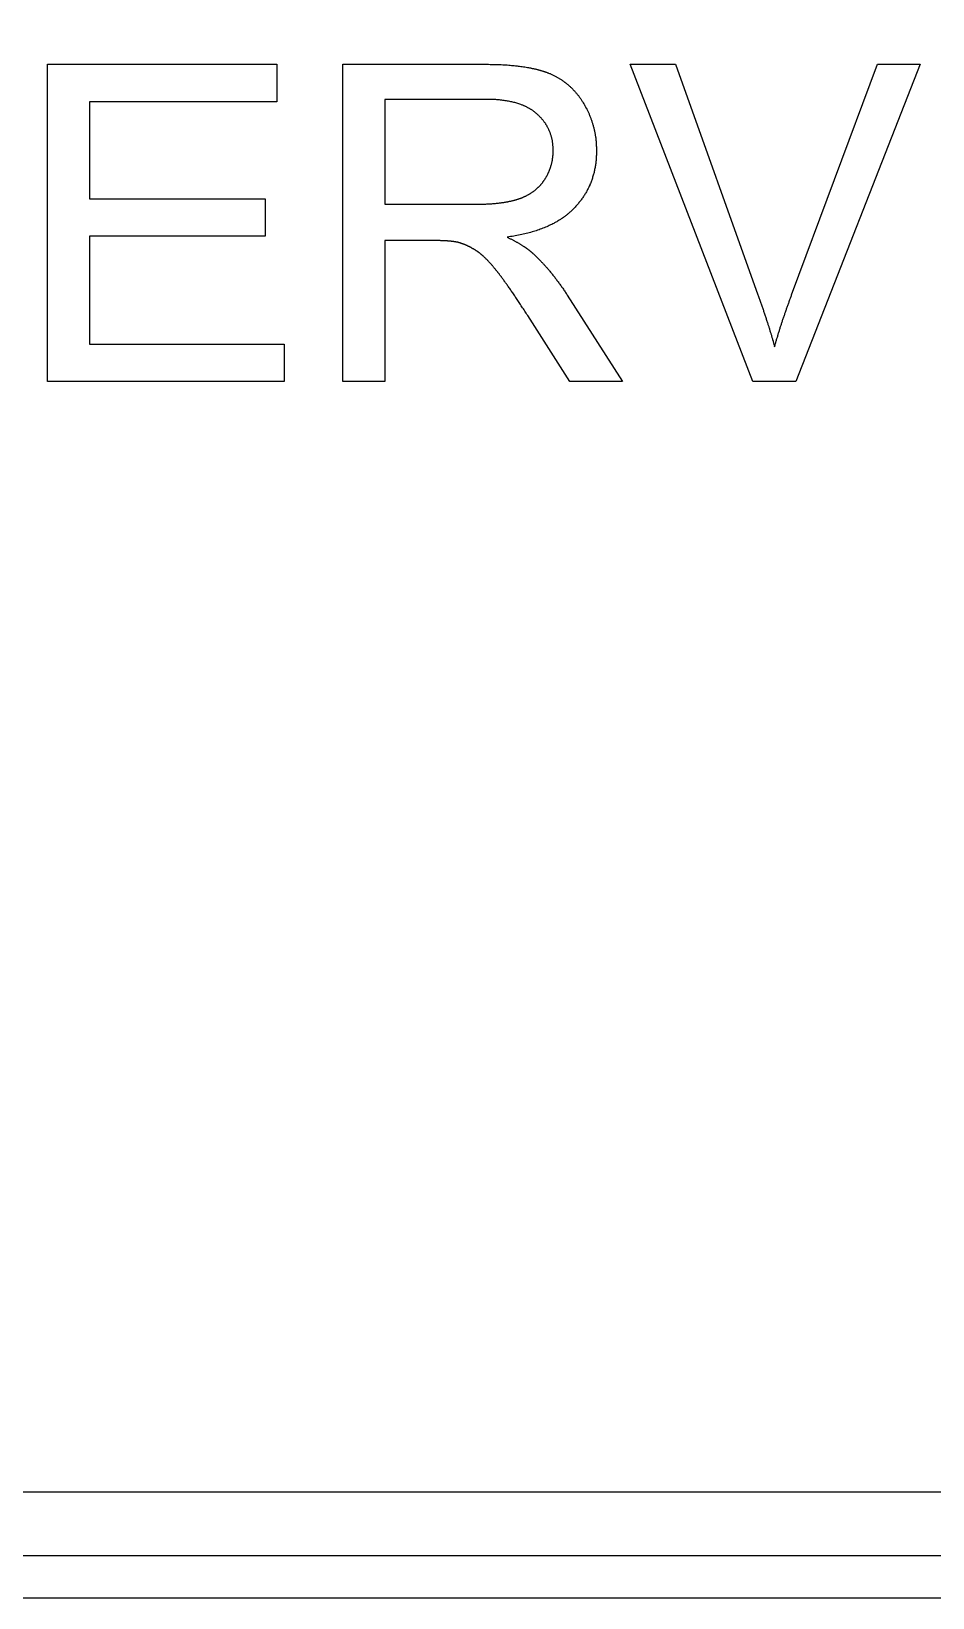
# Model space of a CAD drawing. Extents: x -140 to 139, y -60 to 60.
# Drawn here: x 31.22 to 39.75, y -45 to -30.19 of the extents above; entities that cross this region are included whole.
import ezdxf

# ---------------------------------------------------------------- set-up
doc = ezdxf.new("R2010")
doc.units = 0
doc.layers.add('ENGRAVE', color=5, linetype='Continuous')

msp = doc.modelspace()

# ---------------------------------------------------------------- linework, layer by layer
at = {"layer": 'ENGRAVE', "color": 5}
for points in [[(57.5, -19), (6.5, -19), (6.5, -45), (57.5, -45), (57.5, -19)], [(57.1, -19.4), (6.9, -19.4), (6.9, -44.6), (57.1, -44.6), (57.1, -19.4)]]:
    msp.add_lwpolyline(points, close=True, dxfattribs=at)
for points in [[(31.378, -33.5), (31.378, -30.5)], [(31.378, -30.5), (33.547, -30.5)], [(33.547, -30.5), (33.547, -30.854)], [(34.171, -33.5), (34.171, -30.5)], [(34.171, -30.5), (35.501, -30.5)], [(35.501, -30.5), (35.517, -30.5), (35.533, -30.5), (35.549, -30.5), (35.564, -30.501), (35.58, -30.501), (35.595, -30.501), (35.61, -30.502), (35.625, -30.502), (35.64, -30.503), (35.654, -30.503), (35.669, -30.504), (35.683, -30.505), (35.697, -30.506), (35.711, -30.506), (35.725, -30.507), (35.739, -30.508), (35.752, -30.51), (35.766, -30.511), (35.779, -30.512), (35.792, -30.513), (35.805, -30.515), (35.818, -30.516), (35.83, -30.517), (35.843, -30.519), (35.855, -30.521), (35.867, -30.522), (35.879, -30.524), (35.891, -30.526), (35.903, -30.528), (35.916, -30.53), (35.927, -30.532), (35.937, -30.534), (35.945, -30.535), (35.951, -30.536), (35.956, -30.537), (35.961, -30.539), (35.967, -30.54), (35.973, -30.541), (35.979, -30.542), (35.985, -30.544), (35.991, -30.545), (35.997, -30.546), (36.002, -30.548), (36.008, -30.549), (36.014, -30.551), (36.019, -30.552), (36.025, -30.554), (36.03, -30.555), (36.036, -30.557), (36.041, -30.558), (36.046, -30.56), (36.052, -30.561), (36.057, -30.563), (36.062, -30.565), (36.067, -30.566), (36.072, -30.568), (36.077, -30.57), (36.082, -30.571), (36.087, -30.573), (36.092, -30.575), (36.097, -30.576), (36.102, -30.578), (36.106, -30.58), (36.111, -30.582)], [(38.049, -33.5), (36.887, -30.5)], [(36.887, -30.5), (37.317, -30.5)], [(37.317, -30.5), (38.096, -32.679)], [(38.415, -32.679), (39.226, -30.5)], [(39.631, -30.5), (38.456, -33.5)], [(39.226, -30.5), (39.631, -30.5)], [(36.111, -30.582), (36.117, -30.584), (36.124, -30.587), (36.13, -30.589), (36.136, -30.592), (36.142, -30.595), (36.148, -30.597), (36.154, -30.6), (36.16, -30.603), (36.166, -30.606), (36.172, -30.609), (36.178, -30.612), (36.184, -30.615), (36.19, -30.618), (36.196, -30.621), (36.201, -30.624), (36.207, -30.628), (36.213, -30.631), (36.218, -30.634), (36.224, -30.638), (36.229, -30.641), (36.235, -30.645), (36.24, -30.649), (36.246, -30.652), (36.251, -30.656), (36.257, -30.66), (36.262, -30.664), (36.267, -30.668), (36.272, -30.671), (36.278, -30.675), (36.283, -30.679), (36.288, -30.684), (36.293, -30.688), (36.298, -30.692), (36.304, -30.697), (36.309, -30.702), (36.314, -30.707), (36.32, -30.711), (36.325, -30.716), (36.33, -30.721), (36.335, -30.726), (36.34, -30.731), (36.345, -30.736), (36.35, -30.742), (36.355, -30.747), (36.36, -30.752), (36.365, -30.758), (36.37, -30.763), (36.375, -30.769), (36.379, -30.774), (36.384, -30.78), (36.389, -30.786), (36.393, -30.792), (36.398, -30.797), (36.402, -30.803), (36.407, -30.809), (36.411, -30.815), (36.415, -30.822), (36.42, -30.828), (36.424, -30.834), (36.428, -30.84), (36.432, -30.847), (36.437, -30.853), (36.441, -30.86), (36.445, -30.866)], [(33.547, -30.854), (31.775, -30.854)], [(31.775, -30.854), (31.775, -31.773)], [(35.518, -30.832), (34.568, -30.832)], [(34.568, -30.832), (34.568, -31.824)], [(36.005, -30.969), (36.001, -30.965), (35.997, -30.962), (35.994, -30.959), (35.99, -30.956), (35.986, -30.953), (35.982, -30.95), (35.978, -30.947), (35.974, -30.944), (35.97, -30.941), (35.966, -30.938), (35.961, -30.935), (35.957, -30.932), (35.953, -30.929), (35.949, -30.927), (35.944, -30.924), (35.94, -30.921), (35.935, -30.919), (35.931, -30.916), (35.926, -30.914), (35.921, -30.911), (35.917, -30.909), (35.912, -30.906), (35.907, -30.904), (35.902, -30.901), (35.897, -30.899), (35.892, -30.897), (35.887, -30.894), (35.882, -30.892), (35.878, -30.89), (35.873, -30.888), (35.868, -30.886), (35.861, -30.884), (35.854, -30.881), (35.845, -30.878), (35.836, -30.875), (35.826, -30.872), (35.817, -30.869), (35.807, -30.866), (35.798, -30.863), (35.788, -30.861), (35.779, -30.859), (35.769, -30.856), (35.759, -30.854), (35.749, -30.852), (35.738, -30.85), (35.728, -30.848), (35.717, -30.846), (35.707, -30.845), (35.696, -30.843), (35.685, -30.842), (35.674, -30.84), (35.663, -30.839), (35.651, -30.838), (35.64, -30.837), (35.628, -30.836), (35.617, -30.835), (35.605, -30.834), (35.593, -30.833), (35.581, -30.833), (35.568, -30.832), (35.556, -30.832), (35.543, -30.832), (35.53, -30.832), (35.518, -30.832)], [(36.445, -30.866), (36.449, -30.873), (36.452, -30.879), (36.456, -30.885), (36.46, -30.892), (36.463, -30.898), (36.467, -30.904), (36.47, -30.911), (36.474, -30.917), (36.477, -30.924), (36.48, -30.93), (36.483, -30.937), (36.487, -30.943), (36.49, -30.95), (36.493, -30.956), (36.496, -30.963), (36.499, -30.97), (36.501, -30.976), (36.504, -30.983), (36.507, -30.99), (36.51, -30.996), (36.512, -31.003), (36.515, -31.01), (36.517, -31.016), (36.52, -31.023), (36.522, -31.03), (36.525, -31.037), (36.527, -31.044), (36.529, -31.05), (36.531, -31.057), (36.533, -31.064), (36.535, -31.071), (36.537, -31.078), (36.539, -31.085), (36.541, -31.092), (36.543, -31.1), (36.545, -31.107), (36.547, -31.114), (36.548, -31.121), (36.55, -31.129), (36.551, -31.136), (36.553, -31.143), (36.554, -31.151), (36.556, -31.158), (36.557, -31.166), (36.558, -31.173), (36.559, -31.181), (36.56, -31.188), (36.562, -31.196), (36.562, -31.203), (36.563, -31.211), (36.564, -31.218), (36.565, -31.226), (36.566, -31.233), (36.566, -31.241), (36.567, -31.249), (36.568, -31.256), (36.568, -31.264), (36.568, -31.272), (36.569, -31.28), (36.569, -31.287), (36.569, -31.295), (36.569, -31.303), (36.57, -31.311), (36.57, -31.319)], [(36.16, -31.319), (36.16, -31.312), (36.16, -31.305), (36.16, -31.299), (36.16, -31.292), (36.159, -31.285), (36.159, -31.279), (36.158, -31.272), (36.158, -31.266), (36.157, -31.259), (36.156, -31.253), (36.156, -31.247), (36.155, -31.24), (36.154, -31.234), (36.153, -31.228), (36.152, -31.222), (36.15, -31.216), (36.149, -31.209), (36.148, -31.203), (36.146, -31.197), (36.145, -31.191), (36.143, -31.185), (36.141, -31.18), (36.14, -31.174), (36.138, -31.168), (36.136, -31.162), (36.134, -31.156), (36.132, -31.15), (36.13, -31.145), (36.128, -31.139), (36.125, -31.133), (36.123, -31.128), (36.12, -31.122), (36.118, -31.117), (36.115, -31.112), (36.113, -31.106), (36.11, -31.101), (36.107, -31.096), (36.104, -31.091), (36.102, -31.086), (36.099, -31.08), (36.096, -31.075), (36.092, -31.07), (36.089, -31.065), (36.086, -31.06), (36.083, -31.055), (36.079, -31.051), (36.076, -31.046), (36.072, -31.041), (36.068, -31.036), (36.065, -31.031), (36.061, -31.027), (36.057, -31.022), (36.053, -31.017), (36.049, -31.013), (36.045, -31.008), (36.041, -31.004), (36.037, -30.999), (36.032, -30.995), (36.028, -30.99), (36.023, -30.986), (36.019, -30.981), (36.014, -30.977), (36.009, -30.973), (36.005, -30.969)], [(36.08, -31.589), (36.083, -31.585), (36.085, -31.581), (36.088, -31.577), (36.09, -31.573), (36.093, -31.569), (36.095, -31.565), (36.097, -31.561), (36.099, -31.557), (36.102, -31.553), (36.104, -31.549), (36.106, -31.545), (36.108, -31.541), (36.11, -31.537), (36.112, -31.533), (36.114, -31.528), (36.116, -31.524), (36.118, -31.52), (36.119, -31.516), (36.121, -31.512), (36.123, -31.508), (36.125, -31.504), (36.126, -31.5), (36.128, -31.495), (36.129, -31.491), (36.131, -31.487), (36.133, -31.483), (36.134, -31.479), (36.135, -31.474), (36.137, -31.47), (36.138, -31.466), (36.139, -31.462), (36.141, -31.457), (36.142, -31.453), (36.143, -31.449), (36.144, -31.445), (36.145, -31.441), (36.146, -31.436), (36.147, -31.432), (36.148, -31.428), (36.149, -31.424), (36.15, -31.419), (36.151, -31.415), (36.152, -31.411), (36.153, -31.407), (36.153, -31.402), (36.154, -31.398), (36.155, -31.394), (36.155, -31.389), (36.156, -31.385), (36.157, -31.381), (36.157, -31.376), (36.158, -31.372), (36.158, -31.367), (36.158, -31.363), (36.159, -31.359), (36.159, -31.354), (36.159, -31.35), (36.16, -31.345), (36.16, -31.341), (36.16, -31.336), (36.16, -31.332), (36.16, -31.328), (36.16, -31.323), (36.16, -31.319)], [(36.57, -31.319), (36.569, -31.329), (36.569, -31.339), (36.569, -31.349), (36.569, -31.359), (36.568, -31.369), (36.568, -31.379), (36.567, -31.389), (36.566, -31.399), (36.565, -31.409), (36.564, -31.419), (36.563, -31.428), (36.562, -31.438), (36.561, -31.448), (36.559, -31.457), (36.558, -31.467), (36.556, -31.476), (36.554, -31.486), (36.552, -31.495), (36.55, -31.504), (36.548, -31.514), (36.546, -31.523), (36.544, -31.532), (36.541, -31.541), (36.539, -31.55), (36.536, -31.559), (36.533, -31.568), (36.531, -31.577), (36.528, -31.586), (36.525, -31.595), (36.521, -31.603), (36.518, -31.612), (36.515, -31.621), (36.512, -31.629), (36.508, -31.637), (36.505, -31.645), (36.501, -31.653), (36.498, -31.661), (36.494, -31.668), (36.49, -31.676), (36.486, -31.684), (36.482, -31.692), (36.478, -31.699), (36.474, -31.707), (36.469, -31.715), (36.465, -31.722), (36.46, -31.73), (36.456, -31.737), (36.451, -31.745), (36.446, -31.752), (36.441, -31.759), (36.436, -31.767), (36.431, -31.774), (36.426, -31.781), (36.421, -31.788), (36.415, -31.795), (36.41, -31.802), (36.404, -31.809), (36.399, -31.816), (36.393, -31.823), (36.387, -31.83), (36.381, -31.837), (36.375, -31.843), (36.369, -31.85), (36.363, -31.857)], [(35.847, -31.769), (35.852, -31.767), (35.857, -31.765), (35.862, -31.763), (35.867, -31.761), (35.872, -31.759), (35.877, -31.757), (35.882, -31.755), (35.886, -31.752), (35.891, -31.75), (35.896, -31.748), (35.9, -31.746), (35.905, -31.743), (35.91, -31.741), (35.914, -31.739), (35.919, -31.736), (35.923, -31.734), (35.928, -31.731), (35.932, -31.729), (35.936, -31.726), (35.94, -31.724), (35.945, -31.721), (35.949, -31.719), (35.953, -31.716), (35.957, -31.713), (35.961, -31.71), (35.965, -31.708), (35.969, -31.705), (35.973, -31.702), (35.977, -31.699), (35.981, -31.696), (35.985, -31.693), (35.989, -31.69), (35.992, -31.687), (35.996, -31.684), (35.999, -31.682), (36.002, -31.679), (36.005, -31.676), (36.008, -31.673), (36.012, -31.67), (36.015, -31.667), (36.018, -31.664), (36.021, -31.661), (36.024, -31.658), (36.027, -31.655), (36.03, -31.652), (36.033, -31.649), (36.036, -31.646), (36.039, -31.643), (36.042, -31.64), (36.044, -31.637), (36.047, -31.633), (36.05, -31.63), (36.053, -31.627), (36.055, -31.623), (36.058, -31.62), (36.061, -31.617), (36.063, -31.613), (36.066, -31.61), (36.068, -31.606), (36.071, -31.603), (36.073, -31.599), (36.076, -31.596), (36.078, -31.592), (36.08, -31.589)], [(31.775, -31.773), (33.435, -31.773)], [(33.435, -31.773), (33.435, -32.125)], [(34.568, -31.824), (35.422, -31.824)], [(35.422, -31.824), (35.432, -31.824), (35.443, -31.824), (35.453, -31.824), (35.463, -31.824), (35.474, -31.823), (35.484, -31.823), (35.494, -31.823), (35.504, -31.823), (35.514, -31.822), (35.523, -31.822), (35.533, -31.821), (35.543, -31.821), (35.552, -31.82), (35.562, -31.82), (35.571, -31.819), (35.58, -31.819), (35.589, -31.818), (35.598, -31.817), (35.607, -31.816), (35.616, -31.816), (35.625, -31.815), (35.634, -31.814), (35.642, -31.813), (35.651, -31.812), (35.659, -31.811), (35.667, -31.81), (35.675, -31.809), (35.684, -31.807), (35.692, -31.806), (35.701, -31.805), (35.709, -31.804), (35.716, -31.802), (35.721, -31.801), (35.726, -31.801), (35.73, -31.8), (35.734, -31.799), (35.738, -31.798), (35.742, -31.797), (35.747, -31.796), (35.752, -31.795), (35.756, -31.795), (35.76, -31.794), (35.765, -31.793), (35.769, -31.792), (35.773, -31.791), (35.777, -31.79), (35.781, -31.789), (35.786, -31.788), (35.79, -31.786), (35.794, -31.785), (35.798, -31.784), (35.802, -31.783), (35.806, -31.782), (35.81, -31.781), (35.814, -31.78), (35.817, -31.779), (35.821, -31.777), (35.825, -31.776), (35.829, -31.775), (35.833, -31.774), (35.836, -31.773), (35.84, -31.771), (35.844, -31.77), (35.847, -31.769)], [(36.363, -31.857), (36.358, -31.862), (36.352, -31.868), (36.347, -31.873), (36.341, -31.879), (36.336, -31.884), (36.33, -31.889), (36.324, -31.895), (36.318, -31.9), (36.312, -31.905), (36.306, -31.91), (36.3, -31.915), (36.294, -31.92), (36.288, -31.925), (36.282, -31.93), (36.275, -31.935), (36.269, -31.94), (36.263, -31.944), (36.256, -31.949), (36.249, -31.954), (36.243, -31.958), (36.236, -31.963), (36.229, -31.967), (36.222, -31.972), (36.215, -31.976), (36.208, -31.98), (36.201, -31.985), (36.193, -31.989), (36.186, -31.993), (36.18, -31.997), (36.173, -32.001), (36.165, -32.005), (36.156, -32.009), (36.146, -32.014), (36.135, -32.02), (36.123, -32.025), (36.111, -32.031), (36.099, -32.036), (36.087, -32.041), (36.075, -32.046), (36.063, -32.051), (36.051, -32.056), (36.038, -32.06), (36.026, -32.065), (36.013, -32.069), (36, -32.074), (35.987, -32.078), (35.974, -32.082), (35.96, -32.086), (35.947, -32.09), (35.933, -32.094), (35.919, -32.097), (35.905, -32.101), (35.891, -32.104), (35.876, -32.108), (35.862, -32.111), (35.847, -32.114), (35.832, -32.117), (35.817, -32.12), (35.802, -32.123), (35.787, -32.125), (35.772, -32.128), (35.756, -32.13), (35.74, -32.133), (35.724, -32.135)], [(33.435, -32.125), (31.775, -32.125)], [(31.775, -32.125), (31.775, -33.146)], [(35.724, -32.135), (35.73, -32.138), (35.736, -32.141), (35.742, -32.144), (35.748, -32.147), (35.754, -32.15), (35.76, -32.152), (35.765, -32.155), (35.771, -32.158), (35.777, -32.161), (35.782, -32.164), (35.788, -32.167), (35.793, -32.17), (35.798, -32.173), (35.804, -32.176), (35.809, -32.178), (35.814, -32.181), (35.819, -32.184), (35.824, -32.187), (35.829, -32.19), (35.834, -32.193), (35.839, -32.196), (35.844, -32.199), (35.849, -32.201), (35.853, -32.204), (35.858, -32.207), (35.863, -32.21), (35.867, -32.213), (35.872, -32.216), (35.876, -32.219), (35.881, -32.222), (35.885, -32.225), (35.889, -32.227), (35.892, -32.229), (35.895, -32.231), (35.897, -32.233), (35.9, -32.234), (35.902, -32.236), (35.905, -32.238), (35.907, -32.24), (35.91, -32.242), (35.913, -32.243), (35.915, -32.245), (35.917, -32.247), (35.92, -32.249), (35.922, -32.251), (35.925, -32.252), (35.927, -32.254), (35.929, -32.256), (35.932, -32.258), (35.934, -32.259), (35.936, -32.261), (35.939, -32.263), (35.941, -32.265), (35.943, -32.267), (35.945, -32.268), (35.947, -32.27), (35.949, -32.272), (35.952, -32.274), (35.954, -32.276), (35.956, -32.277), (35.958, -32.279), (35.96, -32.281), (35.962, -32.283), (35.964, -32.284)], [(35.029, -32.168), (34.568, -32.168)], [(34.568, -32.168), (34.568, -33.5)], [(35.25, -32.182), (35.248, -32.182), (35.247, -32.182), (35.246, -32.181), (35.244, -32.181), (35.243, -32.181), (35.242, -32.181), (35.24, -32.18), (35.239, -32.18), (35.237, -32.18), (35.236, -32.179), (35.234, -32.179), (35.233, -32.179), (35.231, -32.179), (35.23, -32.179), (35.228, -32.178), (35.227, -32.178), (35.225, -32.178), (35.223, -32.178), (35.222, -32.177), (35.22, -32.177), (35.219, -32.177), (35.217, -32.177), (35.215, -32.176), (35.214, -32.176), (35.212, -32.176), (35.21, -32.176), (35.208, -32.176), (35.207, -32.175), (35.205, -32.175), (35.204, -32.175), (35.202, -32.175), (35.199, -32.175), (35.196, -32.174), (35.192, -32.174), (35.187, -32.173), (35.183, -32.173), (35.178, -32.173), (35.173, -32.172), (35.169, -32.172), (35.164, -32.172), (35.16, -32.171), (35.155, -32.171), (35.15, -32.171), (35.145, -32.17), (35.14, -32.17), (35.135, -32.17), (35.13, -32.17), (35.124, -32.17), (35.119, -32.169), (35.113, -32.169), (35.108, -32.169), (35.102, -32.169), (35.097, -32.169), (35.091, -32.168), (35.085, -32.168), (35.079, -32.168), (35.073, -32.168), (35.067, -32.168), (35.061, -32.168), (35.054, -32.168), (35.048, -32.168), (35.042, -32.168), (35.035, -32.168), (35.029, -32.168)], [(35.43, -32.262), (35.427, -32.26), (35.424, -32.258), (35.421, -32.256), (35.418, -32.255), (35.415, -32.253), (35.412, -32.251), (35.409, -32.249), (35.407, -32.247), (35.404, -32.246), (35.401, -32.244), (35.398, -32.242), (35.395, -32.241), (35.392, -32.239), (35.389, -32.237), (35.386, -32.236), (35.383, -32.234), (35.38, -32.233), (35.377, -32.231), (35.374, -32.23), (35.371, -32.228), (35.369, -32.227), (35.366, -32.225), (35.363, -32.224), (35.36, -32.222), (35.357, -32.221), (35.354, -32.219), (35.351, -32.218), (35.348, -32.217), (35.345, -32.215), (35.342, -32.214), (35.339, -32.213), (35.336, -32.211), (35.333, -32.21), (35.331, -32.209), (35.328, -32.208), (35.325, -32.207), (35.323, -32.206), (35.32, -32.205), (35.317, -32.204), (35.315, -32.203), (35.312, -32.202), (35.309, -32.201), (35.307, -32.2), (35.304, -32.199), (35.301, -32.198), (35.299, -32.197), (35.296, -32.196), (35.293, -32.195), (35.29, -32.194), (35.288, -32.193), (35.285, -32.192), (35.282, -32.191), (35.28, -32.19), (35.277, -32.19), (35.274, -32.189), (35.271, -32.188), (35.269, -32.187), (35.266, -32.186), (35.263, -32.186), (35.261, -32.185), (35.258, -32.184), (35.255, -32.184), (35.252, -32.183), (35.25, -32.182)], [(35.632, -32.462), (35.628, -32.457), (35.624, -32.451), (35.619, -32.446), (35.615, -32.44), (35.61, -32.435), (35.606, -32.43), (35.602, -32.425), (35.597, -32.419), (35.593, -32.414), (35.589, -32.409), (35.585, -32.404), (35.58, -32.4), (35.576, -32.395), (35.572, -32.39), (35.568, -32.385), (35.564, -32.381), (35.559, -32.376), (35.555, -32.372), (35.551, -32.367), (35.547, -32.363), (35.543, -32.359), (35.539, -32.354), (35.535, -32.35), (35.531, -32.346), (35.527, -32.342), (35.523, -32.338), (35.519, -32.334), (35.515, -32.331), (35.511, -32.327), (35.507, -32.323), (35.503, -32.319), (35.499, -32.316), (35.497, -32.313), (35.494, -32.311), (35.492, -32.31), (35.49, -32.308), (35.488, -32.306), (35.486, -32.304), (35.484, -32.302), (35.481, -32.3), (35.479, -32.298), (35.477, -32.297), (35.475, -32.295), (35.473, -32.293), (35.47, -32.291), (35.468, -32.289), (35.466, -32.288), (35.464, -32.286), (35.462, -32.284), (35.459, -32.283), (35.457, -32.281), (35.455, -32.279), (35.453, -32.278), (35.451, -32.276), (35.449, -32.275), (35.447, -32.273), (35.444, -32.272), (35.442, -32.27), (35.44, -32.269), (35.438, -32.267), (35.436, -32.266), (35.434, -32.265), (35.432, -32.263), (35.43, -32.262)], [(35.964, -32.284), (35.969, -32.289), (35.974, -32.294), (35.979, -32.298), (35.983, -32.303), (35.988, -32.307), (35.993, -32.312), (35.998, -32.317), (36.003, -32.322), (36.008, -32.326), (36.013, -32.331), (36.018, -32.336), (36.022, -32.341), (36.027, -32.346), (36.032, -32.351), (36.037, -32.356), (36.042, -32.361), (36.046, -32.366), (36.051, -32.371), (36.056, -32.376), (36.061, -32.381), (36.066, -32.386), (36.07, -32.391), (36.075, -32.397), (36.08, -32.402), (36.085, -32.407), (36.089, -32.413), (36.094, -32.418), (36.099, -32.423), (36.103, -32.429), (36.108, -32.434), (36.113, -32.439), (36.118, -32.445), (36.123, -32.452), (36.129, -32.458), (36.134, -32.465), (36.14, -32.472), (36.146, -32.479), (36.151, -32.486), (36.157, -32.493), (36.163, -32.5), (36.168, -32.507), (36.174, -32.515), (36.179, -32.522), (36.185, -32.529), (36.19, -32.536), (36.196, -32.544), (36.201, -32.551), (36.207, -32.558), (36.212, -32.566), (36.218, -32.573), (36.223, -32.581), (36.229, -32.589), (36.234, -32.596), (36.24, -32.604), (36.245, -32.612), (36.25, -32.619), (36.256, -32.627), (36.261, -32.635), (36.267, -32.643), (36.272, -32.651), (36.277, -32.659), (36.283, -32.667), (36.288, -32.675), (36.293, -32.683)], [(35.919, -32.876), (35.912, -32.865), (35.905, -32.855), (35.898, -32.844), (35.891, -32.834), (35.885, -32.823), (35.878, -32.813), (35.871, -32.803), (35.865, -32.793), (35.858, -32.783), (35.852, -32.773), (35.845, -32.763), (35.839, -32.754), (35.833, -32.744), (35.826, -32.735), (35.82, -32.726), (35.814, -32.716), (35.808, -32.707), (35.802, -32.698), (35.796, -32.689), (35.79, -32.681), (35.784, -32.672), (35.778, -32.663), (35.772, -32.655), (35.766, -32.646), (35.761, -32.638), (35.755, -32.63), (35.749, -32.622), (35.744, -32.614), (35.738, -32.605), (35.732, -32.597), (35.727, -32.589), (35.722, -32.583), (35.718, -32.577), (35.715, -32.573), (35.712, -32.57), (35.71, -32.566), (35.707, -32.562), (35.704, -32.558), (35.701, -32.554), (35.698, -32.55), (35.695, -32.546), (35.692, -32.542), (35.689, -32.538), (35.686, -32.534), (35.684, -32.53), (35.681, -32.526), (35.678, -32.522), (35.675, -32.518), (35.672, -32.515), (35.67, -32.511), (35.667, -32.507), (35.664, -32.504), (35.661, -32.5), (35.659, -32.497), (35.656, -32.493), (35.653, -32.489), (35.651, -32.486), (35.648, -32.482), (35.645, -32.479), (35.643, -32.476), (35.64, -32.472), (35.637, -32.469), (35.635, -32.466), (35.632, -32.462)], [(36.293, -32.683), (36.815, -33.5)], [(38.096, -32.679), (38.099, -32.688), (38.102, -32.697), (38.106, -32.706), (38.109, -32.715), (38.112, -32.723), (38.115, -32.732), (38.118, -32.741), (38.121, -32.749), (38.124, -32.758), (38.127, -32.767), (38.13, -32.775), (38.133, -32.784), (38.136, -32.793), (38.139, -32.801), (38.142, -32.81), (38.145, -32.818), (38.148, -32.827), (38.15, -32.835), (38.153, -32.844), (38.156, -32.852), (38.159, -32.861), (38.162, -32.869), (38.165, -32.878), (38.167, -32.886), (38.17, -32.894), (38.173, -32.903), (38.175, -32.911), (38.178, -32.919), (38.181, -32.928), (38.184, -32.936), (38.186, -32.945), (38.189, -32.952), (38.191, -32.96), (38.193, -32.967), (38.195, -32.974), (38.198, -32.98), (38.2, -32.987), (38.202, -32.994), (38.204, -33.001), (38.206, -33.008), (38.208, -33.015), (38.21, -33.022), (38.213, -33.029), (38.215, -33.036), (38.217, -33.043), (38.219, -33.05), (38.221, -33.056), (38.223, -33.063), (38.225, -33.07), (38.227, -33.077), (38.229, -33.084), (38.231, -33.09), (38.233, -33.097), (38.235, -33.104), (38.237, -33.111), (38.239, -33.117), (38.241, -33.124), (38.243, -33.131), (38.244, -33.137), (38.246, -33.144), (38.248, -33.151), (38.25, -33.157), (38.252, -33.164), (38.254, -33.171)], [(38.254, -33.171), (38.256, -33.163), (38.258, -33.155), (38.26, -33.148), (38.262, -33.14), (38.265, -33.133), (38.267, -33.125), (38.269, -33.118), (38.271, -33.11), (38.273, -33.102), (38.276, -33.095), (38.278, -33.087), (38.28, -33.08), (38.283, -33.072), (38.285, -33.065), (38.287, -33.057), (38.289, -33.049), (38.292, -33.042), (38.294, -33.034), (38.296, -33.027), (38.299, -33.019), (38.301, -33.012), (38.304, -33.004), (38.306, -32.996), (38.308, -32.989), (38.311, -32.981), (38.313, -32.974), (38.316, -32.966), (38.318, -32.959), (38.32, -32.951), (38.323, -32.944), (38.325, -32.936), (38.328, -32.928), (38.33, -32.921), (38.333, -32.913), (38.336, -32.905), (38.338, -32.897), (38.341, -32.889), (38.343, -32.882), (38.346, -32.874), (38.349, -32.866), (38.351, -32.858), (38.354, -32.851), (38.357, -32.843), (38.359, -32.835), (38.362, -32.827), (38.365, -32.819), (38.367, -32.812), (38.37, -32.804), (38.373, -32.796), (38.376, -32.788), (38.378, -32.781), (38.381, -32.773), (38.384, -32.765), (38.387, -32.757), (38.39, -32.749), (38.392, -32.742), (38.395, -32.734), (38.398, -32.726), (38.401, -32.718), (38.404, -32.711), (38.407, -32.703), (38.41, -32.695), (38.413, -32.687), (38.415, -32.679)], [(36.316, -33.5), (35.919, -32.876)], [(31.775, -33.146), (33.617, -33.146)], [(33.617, -33.146), (33.617, -33.5)], [(33.617, -33.5), (31.378, -33.5)], [(34.568, -33.5), (34.171, -33.5)], [(36.815, -33.5), (36.316, -33.5)], [(38.456, -33.5), (38.049, -33.5)], [(7.5, -44), (56.5, -44)]]:
    msp.add_lwpolyline(points, dxfattribs=at)

doc.saveas('drawing.dxf')
